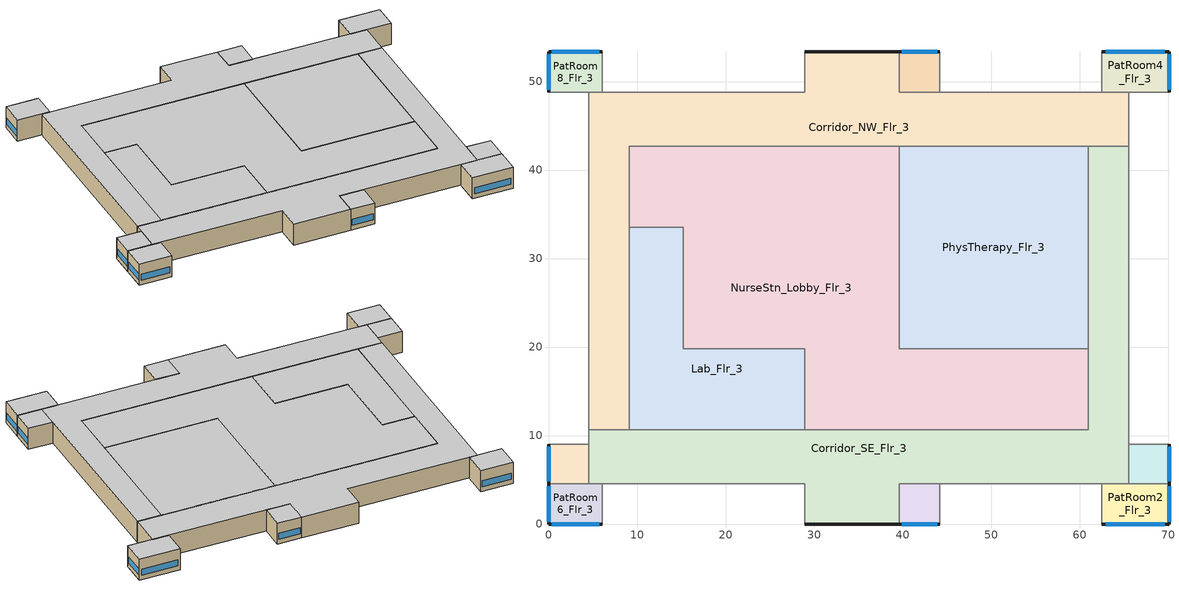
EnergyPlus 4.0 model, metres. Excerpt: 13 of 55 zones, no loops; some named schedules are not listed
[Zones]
Corridor_NW_Flr_3
 floor adiabatic (INT-FLOOR-TOPSIDE): 4.57,10.67 4.57,48.77 28.96,48.77 28.96,53.34 39.62,53.34 39.62,48.77 65.53,48.77 65.53,42.67 9.14,42.67 9.14,10.67 z8.54
 wall outside (ext-walls-mass-nonres): 39.62,53.34 28.96,53.34 z8.54:12.8
 wall to NurseStn_Lobby_Flr_3 (AIR-WALL): 9.14,33.58 9.14,42.67 39.62,42.67 z8.54:12.8
 wall adiabatic (int-walls): 28.96,53.34 28.96,48.77 4.57,48.77 4.57,10.67 / 65.53,42.67 65.53,48.77 39.62,48.77 39.62,53.34 z8.54:12.8
 wall to PhysTherapy_Flr_3 (int-walls): 39.62,42.67 60.96,42.67 z8.54:12.8
 wall to Lab_Flr_3 (int-walls): 9.14,10.67 9.14,33.58 z8.54:12.8
 wall to Corridor_SE_Flr_3 (AIR-WALL): 60.96,42.67 65.53,42.67 / 4.57,10.67 9.14,10.67 z8.54:12.8
 ceiling adiabatic (INT-FLOOR-UNDERSIDE): 4.57,10.67 9.14,10.67 9.14,42.67 65.53,42.67 65.53,48.77 39.62,48.77 39.62,53.34 28.96,53.34 28.96,48.77 4.57,48.77 z12.8
Corridor_SE_Flr_3
 floor adiabatic (INT-FLOOR-TOPSIDE): 4.57,4.57 4.57,10.67 60.96,10.67 60.96,42.67 65.53,42.67 65.53,4.57 39.62,4.57 39.62,0 28.96,0 28.96,4.57 z8.54
 wall outside (ext-walls-mass-nonres): 28.96,0 39.62,0 z8.54:12.8
 wall adiabatic (int-walls): 39.62,0 39.62,4.57 65.53,4.57 65.53,42.67 / 4.57,10.67 4.57,4.57 28.96,4.57 28.96,0 z8.54:12.8
 wall to NurseStn_Lobby_Flr_3 (AIR-WALL): 60.96,19.81 60.96,10.67 28.96,10.67 z8.54:12.8
 wall to PhysTherapy_Flr_3 (int-walls): 60.96,42.67 60.96,19.81 z8.54:12.8
 wall to Lab_Flr_3 (int-walls): 28.96,10.67 9.14,10.67 z8.54:12.8
 ceiling adiabatic (INT-FLOOR-UNDERSIDE): 4.57,4.57 28.96,4.57 28.96,0 39.62,0 39.62,4.57 65.53,4.57 65.53,42.67 60.96,42.67 60.96,10.67 4.57,10.67 z12.8
Lab_Flr_3
 floor adiabatic (INT-FLOOR-TOPSIDE): 9.14,33.53 15.24,33.53 15.24,19.81 28.96,19.81 28.96,10.67 9.14,10.67 z8.54
 wall to NurseStn_Lobby_Flr_3 (int-walls): 28.96,10.67 28.96,19.81 15.24,19.81 15.24,33.53 9.14,33.53 z8.54:12.8
 ceiling adiabatic (INT-FLOOR-UNDERSIDE): 9.14,33.53 9.14,10.67 28.96,10.67 28.96,19.81 15.24,19.81 15.24,33.53 z12.8
NurseStn_Lobby_Flr_3
 floor adiabatic (INT-FLOOR-TOPSIDE): 9.14,42.67 39.62,42.67 39.62,19.81 60.96,19.81 60.96,10.67 28.96,10.67 28.96,19.81 15.24,19.81 15.24,33.53 9.14,33.53 z8.54
 wall to PhysTherapy_Flr_3 (int-walls): 60.96,19.81 39.62,19.81 39.62,42.67 z8.54:12.8
 ceiling adiabatic (INT-FLOOR-UNDERSIDE): 9.14,42.67 9.14,33.53 15.24,33.53 15.24,19.81 28.96,19.81 28.96,10.67 60.96,10.67 60.96,19.81 39.62,19.81 39.62,42.67 z12.8
PatRoom1_Mult10_Flr_3
 floor adiabatic (INT-FLOOR-TOPSIDE): 44.2,4.57 44.2,0 39.62,0 39.62,4.57 z8.54
 wall outside (ext-walls-mass-nonres): 39.62,0 44.2,0 z8.54:12.8
 wall adiabatic (int-walls): 44.2,0 44.2,4.57 39.62,4.57 39.62,0 z8.54:12.8
 window (window-res-fixed): 39.9,0 43.92,0 z9.45:10.67
 ceiling adiabatic (INT-FLOOR-UNDERSIDE): 39.62,4.57 39.62,0 44.2,0 44.2,4.57 z12.8
PatRoom2_Flr_3
 floor adiabatic (INT-FLOOR-TOPSIDE): 70.1,4.57 70.1,0 62.48,0 62.48,4.57 z8.54
 wall outside (ext-walls-mass-nonres): 62.48,0 70.1,0 70.1,4.57 z8.54:12.8
 wall adiabatic (int-walls): 70.1,4.57 62.48,4.57 62.48,0 z8.54:12.8
 window (window-res-fixed): 70.1,0.27 70.1,4.3 / 62.94,0 69.65,0 z9.45:10.67
 ceiling adiabatic (INT-FLOOR-UNDERSIDE): 62.48,4.57 62.48,0 70.1,0 70.1,4.57 z12.8
PatRoom3_Mult10_Flr_3
 floor adiabatic (INT-FLOOR-TOPSIDE): 70.1,8.99 70.1,4.57 65.53,4.57 65.53,8.99 z8.54
 wall outside (ext-walls-mass-nonres): 70.1,4.57 70.1,8.99 z8.54:12.8
 wall adiabatic (int-walls): 70.1,8.99 65.53,8.99 65.53,4.57 70.1,4.57 z8.54:12.8
 window (window-res-fixed): 70.1,4.84 70.1,8.73 z9.45:10.67
 ceiling adiabatic (INT-FLOOR-UNDERSIDE): 65.53,8.99 65.53,4.57 70.1,4.57 70.1,8.99 z12.8
PatRoom4_Flr_3
 floor adiabatic (INT-FLOOR-TOPSIDE): 70.1,53.34 70.1,48.77 62.48,48.77 62.48,53.34 z8.54
 wall outside (ext-walls-mass-nonres): 70.1,48.77 70.1,53.34 62.48,53.34 z8.54:12.8
 wall adiabatic (int-walls): 62.48,53.34 62.48,48.77 70.1,48.77 z8.54:12.8
 window (window-res-fixed): 70.1,49.04 70.1,53.07 / 69.65,53.34 62.94,53.34 z9.45:10.67
 ceiling adiabatic (INT-FLOOR-UNDERSIDE): 62.48,53.34 62.48,48.77 70.1,48.77 70.1,53.34 z12.8
PatRoom5_Mult10_Flr_3
 floor adiabatic (INT-FLOOR-TOPSIDE): 44.2,53.34 44.2,48.77 39.62,48.77 39.62,53.34 z8.54
 wall outside (ext-walls-mass-nonres): 44.2,53.34 39.62,53.34 z8.54:12.8
 wall adiabatic (int-walls): 39.62,53.34 39.62,48.77 44.2,48.77 44.2,53.34 z8.54:12.8
 window (window-res-fixed): 43.92,53.34 39.9,53.34 z9.45:10.67
 ceiling adiabatic (INT-FLOOR-UNDERSIDE): 39.62,53.34 39.62,48.77 44.2,48.77 44.2,53.34 z12.8
PatRoom6_Flr_3
 floor adiabatic (INT-FLOOR-TOPSIDE): 6.1,4.57 6.1,0 0,0 0,4.57 z8.54
 wall outside (ext-walls-mass-nonres): 0,4.57 0,0 6.1,0 z8.54:12.8
 wall adiabatic (int-walls): 6.1,0 6.1,4.57 0,4.57 z8.54:12.8
 window (window-res-fixed): 0.37,0 5.73,0 / 0,4.3 0,0.27 z9.45:10.67
 ceiling adiabatic (INT-FLOOR-UNDERSIDE): 0,4.57 0,0 6.1,0 6.1,4.57 z12.8
PatRoom7_Mult10_Flr_3
 floor adiabatic (INT-FLOOR-TOPSIDE): 4.57,8.99 4.57,4.57 0,4.57 0,8.99 z8.54
 wall outside (ext-walls-mass-nonres): 0,8.99 0,4.57 z8.54:12.8
 wall adiabatic (int-walls): 0,4.57 4.57,4.57 4.57,8.99 0,8.99 z8.54:12.8
 window (window-res-fixed): 0,8.73 0,4.84 z9.45:10.67
 ceiling adiabatic (INT-FLOOR-UNDERSIDE): 0,8.99 0,4.57 4.57,4.57 4.57,8.99 z12.8
PatRoom8_Flr_3
 floor adiabatic (INT-FLOOR-TOPSIDE): 6.1,53.34 6.1,48.77 0,48.77 0,53.34 z8.54
 wall outside (ext-walls-mass-nonres): 6.1,53.34 0,53.34 0,48.77 z8.54:12.8
 wall adiabatic (int-walls): 0,48.77 6.1,48.77 6.1,53.34 z8.54:12.8
 window (window-res-fixed): 5.73,53.34 0.37,53.34 / 0,53.07 0,49.04 z9.45:10.67
 ceiling adiabatic (INT-FLOOR-UNDERSIDE): 0,53.34 0,48.77 6.1,48.77 6.1,53.34 z12.8
PhysTherapy_Flr_3
 floor adiabatic (INT-FLOOR-TOPSIDE): 60.96,42.67 60.96,19.81 39.62,19.81 39.62,42.67 z8.54
 ceiling adiabatic (INT-FLOOR-UNDERSIDE): 39.62,42.67 39.62,19.81 60.96,19.81 60.96,42.67 z12.8
[Site:Location]
USA AZ-PHOENIX: Latitude {deg}=33.42; Longitude {deg}=-112.02; Time Zone {hr}=-7; Elevation {m}=339
[SizingPeriod:DesignDay] Barometric Pressure {Pa}=97318; Rain {0-no,1-yes}=0; Snow on ground {0-no,1-yes}=0; Day of Month=21; Daylight Savings Time Indicator=0; Humidity Indicating Type=WetBulb
Name | Maximum Dry-Bulb Temperature {C} | Daily Temp Range {C} | Humidity Indicating Conditions at Maximum Dry-Bulb | Wind Speed {m/s} design conditions vs. traditional 6.71 m/s (15 mph) | Wind Direction {Degrees; N=0, S=180} | Clearness {0.0 to 1.1} | Month | Day Type | Wind Speed {m/s} design conditions vs. traditional 3.35 m/s (7mph)
PHOENIX Ann Htg 99.6% Condns DB | 2.9 | 0 | 2.9 | 2 | 120 | 0 | 12 | WinterDesignDay
PHOENIX Ann Clg .4% Condns WB=>MDB | 36 | 12.3 | 24.5 |  | 270 | 1 | 7 | SummerDesignDay | 4.1
[Site:GroundTemperature:BuildingSurface]
19.266, 19.196, 20.396, 21.375, 21.525, 21.18, 21.067, 21.286, 21.442, 21.586, 20.307, 19.387
[Site:WaterMainsTemperature]
Calculation Method=CORRELATION; Annual Average Outdoor Air Temperature {C}=22.47; Maximum Difference In Monthly Average Outdoor Air Temperatures {deltaC}=21.9
[Building]
Benchmark Hospital Post-1980 V1.2_4.0: North Axis=0; Terrain=City; Loads Convergence Tolerance Value=0.04; Temperature Convergence Tolerance Value=0.2; Solar Distribution=FullInteriorAndExterior; Maximum Number of Warmup Days=25
[Construction]
ext-walls-mass-nonres: 1IN Stucco, 8IN Concrete HW, Mass NonRes Wall Insulation, 1/2IN Gypsum
int-walls: 1/2IN Gypsum, 1/2IN Gypsum
INT-FLOOR-TOPSIDE: MAT-CC05 4 HW CONCRETE, CP02 CARPET PAD
INT-FLOOR-UNDERSIDE: CP02 CARPET PAD, MAT-CC05 4 HW CONCRETE
AIR-WALL: MAT-AIR-WALL
window-res-fixed: ExistingBuildingRes Fixed Assembly Window
InteriorFurnishings: Std Wood 6inch
[Material] Thermal Absorptance=0.9
Name | Roughness | Thickness {m} | Conductivity {W/m-K} | Density {kg/m3} | Specific Heat {J/kg-K} | Solar Absorptance | Visible Absorptance | Thickness | Conductivity | Density | Specific Heat
Mass NonRes Wall Insulation | MediumRough | 0.000436781 | 0.049 | 265 | 836.8 | 0.7 | 0.7
1/2IN Gypsum | Smooth | 0.0127 | 0.16 | 784.9 | 830 | 0.92 | 0.92
1IN Stucco | Smooth |  |  |  |  | 0.92 | 0.92 | 0.0253 | 0.6918 | 1858 | 837
8IN CONCRETE HW | Rough | 0.2032 | 1.311 | 2240 | 836.8 | 0.7 | 0.7
MAT-CC05 4 HW CONCRETE | Rough | 0.1016 | 1.311 | 2240 | 836.8 | 0.7 | 0.7
Std Wood 6inch | MediumSmooth | 0.15 | 0.12 | 540 | 1210 | 0.7 | 0.7
[Material:NoMass] Thermal Absorptance=0.9; Solar Absorptance=0.7
Name | Roughness | Thermal Resistance {(m2-K)/W} | Visible Absorptance | Thermal Resistance {m2-K/W}
CP02 CARPET PAD | VeryRough | 0.2165 | 0.8
MAT-AIR-WALL | Rough |  |  | 0.207949
[WindowMaterial:SimpleGlazingSystem]
ExistingBuildingRes Fixed Assembly Window: U-Factor=6.92716; Solar Heat Gain Coefficient=0.25
[Zone] Type=1; Ceiling Height=4.2683; Part of Total Floor Area=Yes
Name | Multiplier | Volume
Corridor_NW_Flr_3; Corridor_SE_Flr_3 | 1 | 2418.88
Lab_Flr_3 | 1 | 1129.43
NurseStn_Lobby_Flr_3 | 1 | 3866.25
PatRoom1_Mult10_Flr_3; PatRoom5_Mult10_Flr_3 | 10 | 89.21
PatRoom2_Flr_3; PatRoom4_Flr_3 | 1 | 148.71
PatRoom3_Mult10_Flr_3; PatRoom7_Mult10_Flr_3 | 10 | 86.26
PatRoom6_Flr_3; PatRoom8_Flr_3 | 1 | 118.96
PhysTherapy_Flr_3 | 1 | 2081.82
[People] Number of People Calculation Method=Area/Person; Fraction Radiant=0.3; User Specified Sensible Fraction=AUTOCALCULATE; Activity Level Schedule=ACTIVITY_SCH; Enable ASHRAE 55 Comfort Warnings=No; MRT Calculation=ZoneAveraged; Work Efficiency Schedule=WORK_EFF_SCH; Clothing Schedule=CLOTHING_SCH; Air Velocity Schedule=AIR_VELO_SCH; Thermal Comfort Report=FANGER
Name | Zone | Schedule | Zone Area per Person
Corridor_NW_Flr_3 People | Corridor_NW_Flr_3 | ADMIN_OCC_SCH | 92.5926
Corridor_SE_Flr_3 People | Corridor_SE_Flr_3 | ADMIN_OCC_SCH | 92.5926
Lab_Flr_3 People | Lab_Flr_3 | ADMIN_OCC_SCH | 18.5874
NurseStn_Lobby_Flr_3 People | NurseStn_Lobby_Flr_3 | ADMIN_OCC_SCH | 69.9301
PatRoom1_Mult10_Flr_3 People | PatRoom1_Mult10_Flr_3 | CRITICAL_OCC_SCH | 18.5874
PatRoom2_Flr_3 People | PatRoom2_Flr_3 | CRITICAL_OCC_SCH | 18.5874
PatRoom3_Mult10_Flr_3 People | PatRoom3_Mult10_Flr_3 | CRITICAL_OCC_SCH | 18.5874
PatRoom4_Flr_3 People | PatRoom4_Flr_3 | CRITICAL_OCC_SCH | 18.5874
PatRoom5_Mult10_Flr_3 People | PatRoom5_Mult10_Flr_3 | CRITICAL_OCC_SCH | 18.5874
PatRoom6_Flr_3 People | PatRoom6_Flr_3 | CRITICAL_OCC_SCH | 18.5874
PatRoom7_Mult10_Flr_3 People | PatRoom7_Mult10_Flr_3 | CRITICAL_OCC_SCH | 18.5874
PatRoom8_Flr_3 People | PatRoom8_Flr_3 | CRITICAL_OCC_SCH | 18.5874
PhysTherapy_Flr_3 People | PhysTherapy_Flr_3 | ADMIN_OCC_SCH | 18.5874
[Lights] Design Level Calculation Method=Watts/Area; Return Air Fraction=0; Fraction Radiant=0.7; Fraction Visible=0.2; Fraction Replaceable=1; Return Air Fraction is Calculated from Plenum Temperature=No
Name | Zone | Schedule | Watts per Zone Area {W/m2}
Corridor_NW_Flr_3_Lights | Corridor_NW_Flr_3 | ADMIN_LIGHT_SCH | 14.59
Corridor_SE_Flr_3_Lights | Corridor_SE_Flr_3 | ADMIN_LIGHT_SCH | 14.59
Lab_Flr_3_Lights | Lab_Flr_3 | ADMIN_LIGHT_SCH | 22.65
NurseStn_Lobby_Flr_3_Lights | NurseStn_Lobby_Flr_3 | ADMIN_LIGHT_SCH | 15.7
PatRoom1_Mult10_Flr_3_Lights | PatRoom1_Mult10_Flr_3 | CRITICAL_LIGHT_SCH | 23.56
PatRoom2_Flr_3_Lights | PatRoom2_Flr_3 | CRITICAL_LIGHT_SCH | 23.56
PatRoom3_Mult10_Flr_3_Lights | PatRoom3_Mult10_Flr_3 | CRITICAL_LIGHT_SCH | 23.56
PatRoom4_Flr_3_Lights | PatRoom4_Flr_3 | CRITICAL_LIGHT_SCH | 23.56
PatRoom5_Mult10_Flr_3_Lights | PatRoom5_Mult10_Flr_3 | CRITICAL_LIGHT_SCH | 23.56
PatRoom6_Flr_3_Lights | PatRoom6_Flr_3 | CRITICAL_LIGHT_SCH | 23.56
PatRoom7_Mult10_Flr_3_Lights | PatRoom7_Mult10_Flr_3 | CRITICAL_LIGHT_SCH | 23.56
PatRoom8_Flr_3_Lights | PatRoom8_Flr_3 | CRITICAL_LIGHT_SCH | 23.56
PhysTherapy_Flr_3_Lights | PhysTherapy_Flr_3 | ADMIN_LIGHT_SCH | 26.93
[ElectricEquipment] Design Level Calculation Method=Watts/Area; Fraction Latent=0; Fraction Radiant=0.5; Fraction Lost=0
Name | Zone | Schedule | Watts per Zone Floor Area {W/m2}
Lab_Flr_3_MiscPlug_Equip | Lab_Flr_3 | ADMIN_EQUIP_SCH | 43.04
NurseStn_Lobby_Flr_3_MiscPlug_Equip | NurseStn_Lobby_Flr_3 | ADMIN_EQUIP_SCH | 11.19
PatRoom1_Mult10_Flr_3_MiscPlug_Equip | PatRoom1_Mult10_Flr_3 | CRITICAL_EQUIP_SCH | 21.52
PatRoom2_Flr_3_MiscPlug_Equip | PatRoom2_Flr_3 | CRITICAL_EQUIP_SCH | 21.52
PatRoom3_Mult10_Flr_3_MiscPlug_Equip | PatRoom3_Mult10_Flr_3 | CRITICAL_EQUIP_SCH | 21.52
PatRoom4_Flr_3_MiscPlug_Equip | PatRoom4_Flr_3 | CRITICAL_EQUIP_SCH | 21.52
PatRoom5_Mult10_Flr_3_MiscPlug_Equip | PatRoom5_Mult10_Flr_3 | CRITICAL_EQUIP_SCH | 21.52
PatRoom6_Flr_3_MiscPlug_Equip | PatRoom6_Flr_3 | CRITICAL_EQUIP_SCH | 21.52
PatRoom7_Mult10_Flr_3_MiscPlug_Equip | PatRoom7_Mult10_Flr_3 | CRITICAL_EQUIP_SCH | 21.52
PatRoom8_Flr_3_MiscPlug_Equip | PatRoom8_Flr_3 | CRITICAL_EQUIP_SCH | 21.52
PhysTherapy_Flr_3_MiscPlug_Equip | PhysTherapy_Flr_3 | ADMIN_EQUIP_SCH | 16.14
[Exterior:Lights]
Exterior Facade Lighting: Schedule=ALWAYS_ON; Design Level=6881; Control Option=AstronomicalClock
[Exterior:FuelEquipment]
Elevators: Fuel Use Type=Electricity; Schedule=BLDG_ELEVATORS; Design Level {W}=162963
[ZoneInfiltration:DesignFlowRate] Schedule=INFIL_QUARTER_ON_SCH; Design Volume Flow Rate Calculation Method=Flow/ExteriorWallArea; Flow per Exterior Surface Area {m3/s/m2}=0.001133; Constant Term Coefficient=1; Temperature Term Coefficient=0; Velocity Term Coefficient=0; Velocity Squared Term Coefficient=0
Name | Zone
Corridor_NW_Flr_3_Infiltration | Corridor_NW_Flr_3
Corridor_SE_Flr_3_Infiltration | Corridor_SE_Flr_3
PatRoom1_Mult10_Flr_3_Infiltration | PatRoom1_Mult10_Flr_3
PatRoom2_Flr_3_Infiltration | PatRoom2_Flr_3
PatRoom3_Mult10_Flr_3_Infiltration | PatRoom3_Mult10_Flr_3
PatRoom4_Flr_3_Infiltration | PatRoom4_Flr_3
PatRoom5_Mult10_Flr_3_Infiltration | PatRoom5_Mult10_Flr_3
PatRoom6_Flr_3_Infiltration | PatRoom6_Flr_3
PatRoom7_Mult10_Flr_3_Infiltration | PatRoom7_Mult10_Flr_3
PatRoom8_Flr_3_Infiltration | PatRoom8_Flr_3
[InternalMass] Construction=InteriorFurnishings
Name | Zone | Surface Area
Corridor_NW_Flr_3 Internal Mass | Corridor_NW_Flr_3 | 1133.42
Corridor_SE_Flr_3 Internal Mass | Corridor_SE_Flr_3 | 1133.42
Lab_Flr_3 Internal Mass | Lab_Flr_3 | 529.5473
NurseStn_Lobby_Flr_3 Internal Mass | NurseStn_Lobby_Flr_3 | 1811.61
PatRoom1_Mult10_Flr_3 Internal Mass | PatRoom1_Mult10_Flr_3 | 41.8064
PatRoom2_Flr_3 Internal Mass | PatRoom2_Flr_3 | 69.6773
PatRoom3_Mult10_Flr_3 Internal Mass | PatRoom3_Mult10_Flr_3 | 40.4165
PatRoom4_Flr_3 Internal Mass | PatRoom4_Flr_3 | 69.6773
PatRoom5_Mult10_Flr_3 Internal Mass | PatRoom5_Mult10_Flr_3 | 41.8064
PatRoom6_Flr_3 Internal Mass | PatRoom6_Flr_3 | 55.7418
PatRoom7_Mult10_Flr_3 Internal Mass | PatRoom7_Mult10_Flr_3 | 40.4165
PatRoom8_Flr_3 Internal Mass | PatRoom8_Flr_3 | 55.7418
PhysTherapy_Flr_3 Internal Mass | PhysTherapy_Flr_3 | 975.4819
[Schedule:Compact]
ALWAYS_ON: Through: 12/31, For: AllDays, Until: 24:00, 1
ADMIN_EQUIP_SCH: Fraction, Through: 12/31, For: Weekdays, Until: 04:00, 0.3, Until: 06:00, 0.5, Until: 18:00, 1, Until: 20:00, 0.5, Until: 24:00, 0.3, For: SummerDesignDay, Until: 04:00, 0.3, Until: 06:00, 0.5, Until: 18:00, 1, Until: 20:00, 0.5, Until: 24:00, 0.3, For: WinterDesignDay, Until: 07:00, 0.3, Until: 09:00, 0.5, Until: 15:00, 0.8, Until: 20:00, 0.5, Until: 24:00, 0.3, For: Saturday, Until: 07:00, 0.3, Until: 09:00, 0.5, Until: 15:00, 0.8, Until: 20:00, 0.5, Until: 24:00, 0.3, For: AllOtherDays, Until: 08:00, 0.3, Until: 17:00, 0.5, Until: 24:00, 0.3
ADMIN_LIGHT_SCH: Fraction, Through: 12/31, For: Weekdays, Until: 04:00, 0.1, Until: 06:00, 0.3, Until: 07:00, 0.6, Until: 18:00, 0.9, Until: 20:00, 0.6, Until: 22:00, 0.3, Until: 24:00, 0.1, For: SummerDesignDay, Until: 04:00, 0.1, Until: 06:00, 0.3, Until: 07:00, 0.6, Until: 18:00, 0.9, Until: 20:00, 0.6, Until: 22:00, 0.3, Until: 24:00, 0.1, For: WinterDesignDay, Until: 07:00, 0.1, Until: 09:00, 0.3, Until: 15:00, 0.4, Until: 20:00, 0.3, Until: 24:00, 0.1, For: Saturday, Until: 07:00, 0.1, Until: 09:00, 0.3, Until: 15:00, 0.4, Until: 20:00, 0.3, Until: 24:00, 0.1, For: AllOtherDays, Until: 08:00, 0.05, Until: 17:00, 0.1, Until: 24:00, 0.05
ADMIN_OCC_SCH: Fraction, Through: 12/31, For: Weekdays, Until: 04:00, 0.05, Until: 06:00, 0.2, Until: 07:00, 0.5, Until: 18:00, 0.9, Until: 20:00, 0.5, Until: 22:00, 0.2, Until: 24:00, 0.05, For: SummerDesignDay, Until: 04:00, 0.05, Until: 06:00, 0.2, Until: 07:00, 0.5, Until: 18:00, 0.9, Until: 20:00, 0.5, Until: 22:00, 0.2, Until: 24:00, 0.05, For: WinterDesignDay, Until: 07:00, 0.05, Until: 09:00, 0.2, Until: 15:00, 0.3, Until: 20:00, 0.2, Until: 24:00, 0.05, For: Saturday, Until: 07:00, 0.05, Until: 09:00, 0.2, Until: 15:00, 0.3, Until: 20:00, 0.2, Until: 24:00, 0.05, For: Sunday Holidays AllOtherDays, Until: 08:00, 0, Until: 17:00, 0.05, Until: 24:00, 0
BLDG_ELEVATORS: Fraction, Through: 12/31, For: Weekdays SummerDesignDay, Until: 07:00, 0.2, Until: 08:00, 0.5, Until: 09:00, 0.75, Until: 10:00, 1, Until: 11:00, 1, Until: 12:00, 1, Until: 13:00, 0.75, Until: 14:00, 1, Until: 15:00, 1, Until: 16:00, 1, Until: 17:00, 1, Until: 18:00, 1, Until: 19:00, 0.52, Until: 20:00, 0.52, Until: 21:00, 0.52, Until: 22:00, 0.28, Until: 24:00, 0.2, For: Saturday WinterDesignDay, Until: 07:00, 0.2, Until: 08:00, 0.4, Until: 09:00, 0.46, Until: 10:00, 0.7, Until: 11:00, 0.7, Until: 12:00, 0.7, Until: 13:00, 0.51, Until: 14:00, 0.51, Until: 15:00, 0.51, Until: 16:00, 0.51, Until: 17:00, 0.51, Until: 18:00, 0.25, Until: 24:00, 0.2, For: AllOtherDays, Until: 08:00, 0.2, Until: 16:00, 0.4, Until: 24:00, 0.2
CRITICAL_EQUIP_SCH: Fraction, Through: 12/31, For: Weekdays, Until: 04:00, 0.5, Until: 06:00, 0.5, Until: 18:00, 1, Until: 20:00, 0.8, Until: 24:00, 0.5, For: SummerDesignDay, Until: 04:00, 0.5, Until: 06:00, 0.5, Until: 18:00, 1, Until: 20:00, 0.8, Until: 24:00, 0.5, For: WinterDesignDay, Until: 04:00, 0.5, Until: 06:00, 0.5, Until: 18:00, 1, Until: 20:00, 0.8, Until: 24:00, 0.5, For: Saturday, Until: 04:00, 0.5, Until: 06:00, 0.5, Until: 18:00, 1, Until: 20:00, 0.8, Until: 24:00, 0.5, For: Sunday Holidays AllOtherDays, Until: 04:00, 0.5, Until: 06:00, 0.5, Until: 18:00, 1, Until: 20:00, 0.8, Until: 24:00, 0.5
CRITICAL_LIGHT_SCH: Fraction, Through: 12/31, For: Weekdays, Until: 04:00, 0.5, Until: 06:00, 0.7, Until: 18:00, 0.9, Until: 22:00, 0.7, Until: 24:00, 0.5, For: SummerDesignDay, Until: 04:00, 0.5, Until: 06:00, 0.7, Until: 18:00, 0.9, Until: 22:00, 0.7, Until: 24:00, 0.5, For: WinterDesignDay, Until: 04:00, 0.5, Until: 06:00, 0.7, Until: 18:00, 0.9, Until: 22:00, 0.7, Until: 24:00, 0.5, For: Saturday, Until: 04:00, 0.5, Until: 06:00, 0.7, Until: 18:00, 0.9, Until: 22:00, 0.7, Until: 24:00, 0.5, For: AllOtherDays, Until: 04:00, 0.5, Until: 06:00, 0.7, Until: 18:00, 0.9, Until: 22:00, 0.7, Until: 24:00, 0.5
CRITICAL_OCC_SCH: Fraction, Through: 12/31, For: Weekdays, Until: 04:00, 0.4, Until: 06:00, 0.65, Until: 18:00, 0.9, Until: 22:00, 0.65, Until: 24:00, 0.4, For: SummerDesignDay, Until: 04:00, 0.4, Until: 06:00, 0.65, Until: 18:00, 0.9, Until: 22:00, 0.65, Until: 24:00, 0.4, For: WinterDesignDay, Until: 04:00, 0.4, Until: 06:00, 0.65, Until: 18:00, 0.9, Until: 22:00, 0.65, Until: 24:00, 0.4, For: Saturday, Until: 04:00, 0.4, Until: 06:00, 0.65, Until: 18:00, 0.9, Until: 22:00, 0.65, Until: 24:00, 0.4, For: AllOtherDays, Until: 04:00, 0.4, Until: 06:00, 0.65, Until: 18:00, 0.9, Until: 22:00, 0.65, Until: 24:00, 0.4
WORK_EFF_SCH: Fraction, Through: 12/31, For: AllDays, Until: 24:00, 0
CLOTHING_SCH: Any Number, Through: 04/30, For: AllDays, Until: 24:00, 1, Through: 09/30, For: AllDays, Until: 24:00, 0.5, Through: 12/31, For: AllDays, Until: 24:00, 1
ACTIVITY_SCH: Any Number, Through: 12/31, For: AllDays, Until: 24:00, 120
AIR_VELO_SCH: Any Number, Through: 12/31, For: AllDays, Until: 24:00, 0.2
